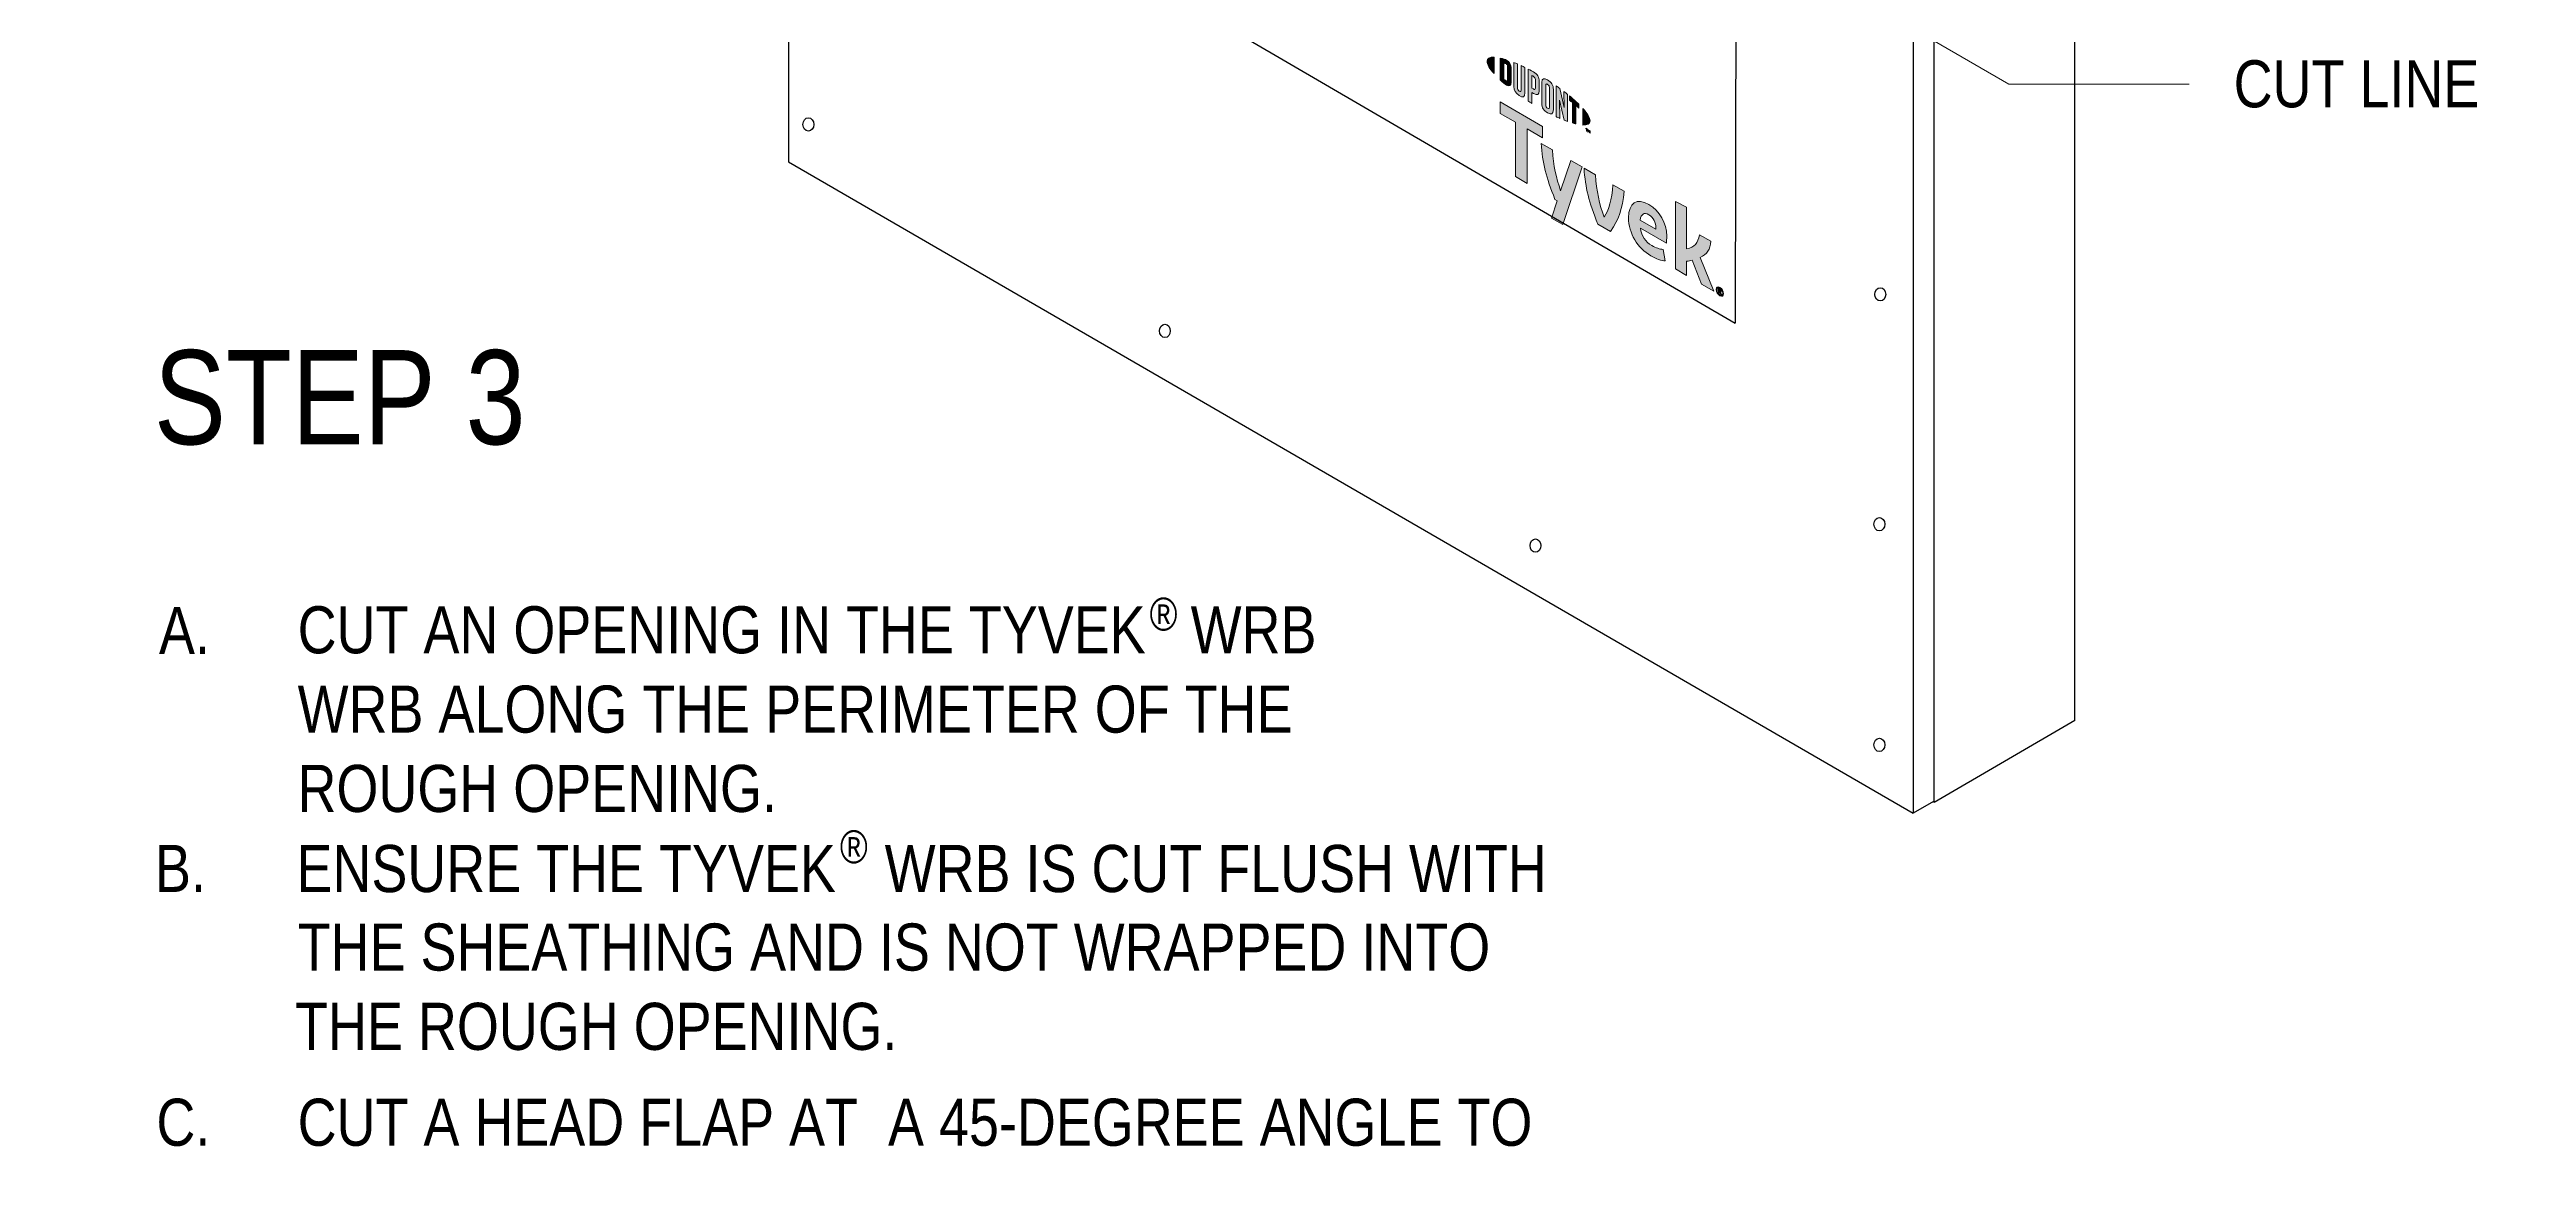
# Model space of a CAD drawing. Extents: x -1392 to 5791, y -3809 to 1722.
# Drawn here: x -36 to 556, y -104 to 162 of the extents above; entities that cross this region are included whole.
import ezdxf

# ---------------------------------------------------------------- set-up
doc = ezdxf.new("R2010")
doc.units = 0
doc.header["$MEASUREMENT"] = 0
for name, color, linetype, lineweight in [('.ATI-TEXT', 7, 'Continuous', 0), ('G-ANNO-TTLB', 7, 'Continuous', 0), ('WALL SCRATCH', 7, 'Continuous', 0), ('X-REF - TRACED', 7, 'Continuous', 0)]:
    doc.layers.add(name, color=color, linetype=linetype, lineweight=lineweight)

# ---------------------------------------------------------------- blocks, each defined once
blk = doc.blocks.new('Block_43')
at = {"layer": '.ATI-TEXT', "true_color": 0x000000, "transparency": 33554687}
h = blk.add_hatch(color=18, dxfattribs=at)
h.dxf.hatch_style = 2
h.paths.add_polyline_path([(328.9, 211.72), (320.1, 218.98), (330.78, 214.97)])
at = {"layer": '.ATI-TEXT', "color": 18, "lineweight": 0, "true_color": 0x000000}
for p, q in [((329.47, 213.12), (432.26, 153.63)), ((432.26, 153.63), (475.32, 153.63))]:
    blk.add_line(p, q, dxfattribs=at)
at = {"layer": '.ATI-TEXT'}
blk.add_lwpolyline([(328.9, 211.72), (320.1, 218.98), (330.78, 214.97), (330.78, 214.97)], close=True, dxfattribs=at)
at = {"layer": '.ATI-TEXT', "insert": (485.96, 147.9), "char_height": 0.2, "attachment_point": 7}
blk.add_mtext('\\C18;\\c0;\\FArial Narrow|b0|i0|c1;\\H11.249999;\\W1.000000;CUT LINE', dxfattribs=at)
blk = doc.blocks.new('Block_751')
at = {"layer": 'X-REF - TRACED', "true_color": 0x848484, "transparency": 33554687}
h = blk.add_hatch(color=252, dxfattribs=at)
h.dxf.hatch_style = 2
edge = h.paths.add_edge_path()
edge.add_spline(control_points=[(307.56, 159.06), (307.56, 158.34), (308.17, 157.31), (309.23, 156.11), (309.23, 156.11), (309.23, 160.05), (309.23, 160.05), (308.17, 160.09), (307.56, 159.77), (307.56, 159.06)], knot_values=[0, 0, 0, 0, 1, 1, 1, 2, 2, 2, 3, 3, 3, 3], degree=3, periodic=0)
h = blk.add_hatch(color=252, dxfattribs=at)
h.dxf.hatch_style = 2
edge = h.paths.add_edge_path()
edge.add_spline(control_points=[(312.44, 154.63), (312.44, 154.32), (312.28, 154.32), (312.09, 154.42), (311.94, 154.51), (311.72, 154.7), (311.53, 154.87), (311.53, 154.87), (311.53, 158.64), (311.53, 158.64), (311.72, 158.59), (311.94, 158.52), (312.09, 158.43), (312.28, 158.32), (312.44, 158.13), (312.44, 157.83), (312.44, 157.83), (312.44, 154.63), (312.44, 154.63)], knot_values=[0, 0, 0, 0, 1, 1, 1, 2, 2, 2, 3, 3, 3, 4, 4, 4, 5, 5, 5, 6, 6, 6, 6], degree=3, periodic=0)
edge = h.paths.add_edge_path()
edge.add_spline(control_points=[(312.21, 159.35), (311.92, 159.52), (311.49, 159.66), (310.71, 159.84), (310.71, 159.84), (310.71, 154.61), (310.71, 154.61), (311.39, 153.98), (311.92, 153.54), (312.21, 153.37), (312.9, 152.97), (313.29, 153.23), (313.29, 154), (313.29, 154), (313.29, 157.47), (313.29, 157.47), (313.29, 158.24), (312.9, 158.95), (312.21, 159.35)], knot_values=[0, 0, 0, 0, 1, 1, 1, 2, 2, 2, 3, 3, 3, 4, 4, 4, 5, 5, 5, 6, 6, 6, 6], degree=3, periodic=0)
h = blk.add_hatch(color=252, dxfattribs=at)
h.dxf.hatch_style = 2
edge = h.paths.add_edge_path()
edge.add_spline(control_points=[(315.68, 152.14), (315.68, 151.84), (315.59, 151.7), (315.26, 151.94), (314.94, 152.17), (314.85, 152.38), (314.85, 152.73), (314.85, 152.73), (314.85, 158.42), (314.85, 158.42), (314.64, 158.52), (314.16, 158.72), (313.95, 158.8), (313.95, 158.8), (313.95, 153.05), (313.95, 153.05), (313.95, 152.13), (314.34, 151.55), (315.26, 150.9), (316.1, 150.3), (316.62, 150.49), (316.62, 151.51), (316.62, 151.51), (316.62, 157.59), (316.62, 157.59), (316.44, 157.68), (315.87, 157.95), (315.68, 158.04), (315.68, 158.04), (315.68, 152.14), (315.68, 152.14)], knot_values=[0, 0, 0, 0, 1, 1, 1, 2, 2, 2, 3, 3, 3, 4, 4, 4, 5, 5, 5, 6, 6, 6, 7, 7, 7, 8, 8, 8, 9, 9, 9, 10, 10, 10, 10], degree=3, periodic=0)
h = blk.add_hatch(color=252, dxfattribs=at)
h.dxf.hatch_style = 2
edge = h.paths.add_edge_path()
edge.add_spline(control_points=[(319.1, 152.67), (319.1, 152.34), (319, 152.23), (318.62, 152.45), (318.62, 152.45), (318.29, 152.64), (318.29, 152.64), (318.29, 152.64), (318.29, 155.66), (318.29, 155.66), (318.44, 155.58), (318.51, 155.54), (318.6, 155.49), (319.01, 155.25), (319.1, 155.02), (319.1, 154.68), (319.1, 154.68), (319.1, 152.67), (319.1, 152.67)], knot_values=[0, 0, 0, 0, 1, 1, 1, 2, 2, 2, 3, 3, 3, 4, 4, 4, 5, 5, 5, 6, 6, 6, 6], degree=3, periodic=0)
edge = h.paths.add_edge_path()
edge.add_spline(control_points=[(318.66, 156.52), (318.49, 156.62), (317.9, 156.94), (317.35, 157.22), (317.35, 157.22), (317.35, 149.56), (317.35, 149.56), (317.54, 149.44), (318.03, 149.13), (318.29, 148.97), (318.29, 148.97), (318.29, 151.57), (318.29, 151.57), (318.29, 151.57), (318.66, 151.36), (318.66, 151.36), (319.64, 150.8), (320.05, 151.07), (320.05, 152.04), (320.05, 152.04), (320.05, 154.29), (320.05, 154.29), (320.05, 155.25), (319.59, 155.99), (318.66, 156.52)], knot_values=[0, 0, 0, 0, 1, 1, 1, 2, 2, 2, 3, 3, 3, 4, 4, 4, 5, 5, 5, 6, 6, 6, 7, 7, 7, 8, 8, 8, 8], degree=3, periodic=0)
h = blk.add_hatch(color=252, dxfattribs=at)
h.dxf.hatch_style = 2
edge = h.paths.add_edge_path()
edge.add_spline(control_points=[(322.45, 148.06), (322.45, 147.76), (322.36, 147.65), (322.03, 147.83), (321.69, 148.02), (321.6, 148.24), (321.6, 148.55), (321.6, 148.55), (321.6, 153.32), (321.6, 153.32), (321.6, 153.64), (321.69, 153.76), (322.03, 153.55), (322.36, 153.35), (322.45, 153.13), (322.45, 152.83), (322.45, 152.83), (322.45, 148.06), (322.45, 148.06)], knot_values=[0, 0, 0, 0, 1, 1, 1, 2, 2, 2, 3, 3, 3, 4, 4, 4, 5, 5, 5, 6, 6, 6, 6], degree=3, periodic=0)
edge = h.paths.add_edge_path()
edge.add_spline(control_points=[(322.03, 154.62), (321.16, 155.17), (320.64, 155.03), (320.64, 154.02), (320.64, 154.02), (320.64, 149.01), (320.64, 149.01), (320.64, 147.95), (321.11, 147.24), (322.03, 146.76), (322.93, 146.28), (323.4, 146.4), (323.4, 147.53), (323.4, 147.53), (323.4, 152.31), (323.4, 152.31), (323.4, 153.39), (322.97, 154.02), (322.03, 154.62)], knot_values=[0, 0, 0, 0, 1, 1, 1, 2, 2, 2, 3, 3, 3, 4, 4, 4, 5, 5, 5, 6, 6, 6, 6], degree=3, periodic=0)
h = blk.add_hatch(color=252, dxfattribs=at)
h.dxf.hatch_style = 2
edge = h.paths.add_edge_path()
edge.add_spline(control_points=[(326, 148.06), (326, 148.06), (324.96, 152.55), (324.96, 152.55), (324.68, 152.76), (324.34, 153), (324.07, 153.18), (324.07, 153.18), (324.07, 145.84), (324.07, 145.84), (324.26, 145.75), (324.73, 145.54), (324.98, 145.43), (324.98, 145.43), (324.9, 149.8), (324.9, 149.8), (324.9, 149.8), (326, 145.01), (326, 145.01), (326.24, 144.92), (326.58, 144.79), (326.8, 144.71), (326.8, 144.71), (326.8, 151.16), (326.8, 151.16), (326.57, 151.35), (326.14, 151.68), (325.94, 151.83), (325.94, 151.83), (326, 148.06), (326, 148.06)], knot_values=[0, 0, 0, 0, 1, 1, 1, 2, 2, 2, 3, 3, 3, 4, 4, 4, 5, 5, 5, 6, 6, 6, 7, 7, 7, 8, 8, 8, 9, 9, 9, 10, 10, 10, 10], degree=3, periodic=0)
h = blk.add_hatch(color=252, dxfattribs=at)
h.dxf.hatch_style = 2
edge = h.paths.add_edge_path()
edge.add_spline(control_points=[(327.27, 149.76), (327.5, 149.58), (327.73, 149.4), (327.95, 149.21), (327.95, 149.21), (327.95, 144.33), (327.95, 144.33), (328.16, 144.27), (328.54, 144.16), (328.79, 144.1), (328.79, 144.1), (328.79, 148.5), (328.79, 148.5), (329.03, 148.28), (329.26, 148.08), (329.47, 147.89), (329.47, 147.89), (329.47, 148.83), (329.47, 148.83), (328.81, 149.48), (328.1, 150.11), (327.27, 150.79), (327.27, 150.79), (327.27, 149.76), (327.27, 149.76)], knot_values=[0, 0, 0, 0, 1, 1, 1, 2, 2, 2, 3, 3, 3, 4, 4, 4, 5, 5, 5, 6, 6, 6, 7, 7, 7, 8, 8, 8, 8], degree=3, periodic=0)
h = blk.add_hatch(color=252, dxfattribs=at)
h.dxf.hatch_style = 2
edge = h.paths.add_edge_path()
edge.add_spline(control_points=[(332.16, 144.85), (332.16, 144.13), (331.55, 143.81), (330.48, 143.84), (330.48, 143.84), (330.48, 147.79), (330.48, 147.79), (331.55, 146.59), (332.16, 145.57), (332.16, 144.85)], knot_values=[0, 0, 0, 0, 1, 1, 1, 2, 2, 2, 3, 3, 3, 3], degree=3, periodic=0)
h = blk.add_hatch(color=252, dxfattribs=at)
h.dxf.hatch_style = 2
edge = h.paths.add_edge_path()
edge.add_spline(control_points=[(331.66, 142.77), (331.66, 142.77), (331.76, 142.71), (331.76, 142.71), (331.76, 142.71), (331.91, 142.35), (331.91, 142.35), (331.91, 142.35), (332.06, 142.53), (332.06, 142.53), (332.06, 142.53), (332.16, 142.48), (332.16, 142.48), (332.16, 142.48), (332.16, 141.91), (332.16, 141.91), (332.16, 141.91), (332.07, 141.96), (332.07, 141.96), (332.07, 141.96), (332.07, 142.37), (332.07, 142.37), (332.07, 142.37), (331.92, 142.18), (331.92, 142.18), (331.92, 142.18), (331.91, 142.19), (331.91, 142.19), (331.91, 142.19), (331.75, 142.55), (331.75, 142.55), (331.75, 142.55), (331.75, 142.14), (331.75, 142.14), (331.75, 142.14), (331.66, 142.2), (331.66, 142.2), (331.66, 142.2), (331.66, 142.77), (331.66, 142.77)], knot_values=[0, 0, 0, 0, 1, 1, 1, 2, 2, 2, 3, 3, 3, 4, 4, 4, 5, 5, 5, 6, 6, 6, 7, 7, 7, 8, 8, 8, 9, 9, 9, 10, 10, 10, 11, 11, 11, 12, 12, 12, 13, 13, 13, 13], degree=3, periodic=0)
edge = h.paths.add_edge_path()
edge.add_spline(control_points=[(331.31, 142.87), (331.31, 142.87), (331.16, 142.96), (331.16, 142.96), (331.16, 142.96), (331.16, 143.06), (331.16, 143.06), (331.16, 143.06), (331.56, 142.83), (331.56, 142.83), (331.56, 142.83), (331.56, 142.73), (331.56, 142.73), (331.56, 142.73), (331.4, 142.82), (331.4, 142.82), (331.4, 142.82), (331.4, 142.35), (331.4, 142.35), (331.4, 142.35), (331.31, 142.4), (331.31, 142.4), (331.31, 142.4), (331.31, 142.87), (331.31, 142.87)], knot_values=[0, 0, 0, 0, 1, 1, 1, 2, 2, 2, 3, 3, 3, 4, 4, 4, 5, 5, 5, 6, 6, 6, 7, 7, 7, 8, 8, 8, 8], degree=3, periodic=0)
at = {"layer": 'X-REF - TRACED'}
for points, knots in [([(307.56, 159.06), (307.56, 158.34), (308.17, 157.31), (309.23, 156.11), (309.23, 156.11), (309.23, 160.05), (309.23, 160.05), (308.17, 160.09), (307.56, 159.77), (307.56, 159.06)], [0, 0, 0, 0, 1, 1, 1, 2, 2, 2, 3, 3, 3, 3]), ([(312.21, 159.35), (311.92, 159.52), (311.49, 159.66), (310.71, 159.84), (310.71, 159.84), (310.71, 154.61), (310.71, 154.61), (311.39, 153.98), (311.92, 153.54), (312.21, 153.37), (312.9, 152.97), (313.29, 153.23), (313.29, 154), (313.29, 154), (313.29, 157.47), (313.29, 157.47), (313.29, 158.24), (312.9, 158.95), (312.21, 159.35)], [0, 0, 0, 0, 1, 1, 1, 2, 2, 2, 3, 3, 3, 4, 4, 4, 5, 5, 5, 6, 6, 6, 6]), ([(312.44, 154.63), (312.44, 154.32), (312.28, 154.32), (312.09, 154.42), (311.94, 154.51), (311.72, 154.7), (311.53, 154.87), (311.53, 154.87), (311.53, 158.64), (311.53, 158.64), (311.72, 158.59), (311.94, 158.52), (312.09, 158.43), (312.28, 158.32), (312.44, 158.13), (312.44, 157.83), (312.44, 157.83), (312.44, 154.63), (312.44, 154.63)], [0, 0, 0, 0, 1, 1, 1, 2, 2, 2, 3, 3, 3, 4, 4, 4, 5, 5, 5, 6, 6, 6, 6]), ([(315.68, 152.14), (315.68, 151.84), (315.59, 151.7), (315.26, 151.94), (314.94, 152.17), (314.85, 152.38), (314.85, 152.73), (314.85, 152.73), (314.85, 158.42), (314.85, 158.42), (314.64, 158.52), (314.16, 158.72), (313.95, 158.8), (313.95, 158.8), (313.95, 153.05), (313.95, 153.05), (313.95, 152.13), (314.34, 151.55), (315.26, 150.9), (316.1, 150.3), (316.62, 150.49), (316.62, 151.51), (316.62, 151.51), (316.62, 157.59), (316.62, 157.59), (316.44, 157.68), (315.87, 157.95), (315.68, 158.04), (315.68, 158.04), (315.68, 152.14), (315.68, 152.14)], [0, 0, 0, 0, 1, 1, 1, 2, 2, 2, 3, 3, 3, 4, 4, 4, 5, 5, 5, 6, 6, 6, 7, 7, 7, 8, 8, 8, 9, 9, 9, 10, 10, 10, 10]), ([(318.66, 156.52), (318.49, 156.62), (317.9, 156.94), (317.35, 157.22), (317.35, 157.22), (317.35, 149.56), (317.35, 149.56), (317.54, 149.44), (318.03, 149.13), (318.29, 148.97), (318.29, 148.97), (318.29, 151.57), (318.29, 151.57), (318.29, 151.57), (318.66, 151.36), (318.66, 151.36), (319.64, 150.8), (320.05, 151.07), (320.05, 152.04), (320.05, 152.04), (320.05, 154.29), (320.05, 154.29), (320.05, 155.25), (319.59, 155.99), (318.66, 156.52)], [0, 0, 0, 0, 1, 1, 1, 2, 2, 2, 3, 3, 3, 4, 4, 4, 5, 5, 5, 6, 6, 6, 7, 7, 7, 8, 8, 8, 8]), ([(319.1, 152.67), (319.1, 152.34), (319, 152.23), (318.62, 152.45), (318.62, 152.45), (318.29, 152.64), (318.29, 152.64), (318.29, 152.64), (318.29, 155.66), (318.29, 155.66), (318.44, 155.58), (318.51, 155.54), (318.6, 155.49), (319.01, 155.25), (319.1, 155.02), (319.1, 154.68), (319.1, 154.68), (319.1, 152.67), (319.1, 152.67)], [0, 0, 0, 0, 1, 1, 1, 2, 2, 2, 3, 3, 3, 4, 4, 4, 5, 5, 5, 6, 6, 6, 6]), ([(322.03, 154.62), (321.16, 155.17), (320.64, 155.03), (320.64, 154.02), (320.64, 154.02), (320.64, 149.01), (320.64, 149.01), (320.64, 147.95), (321.11, 147.24), (322.03, 146.76), (322.93, 146.28), (323.4, 146.4), (323.4, 147.53), (323.4, 147.53), (323.4, 152.31), (323.4, 152.31), (323.4, 153.39), (322.97, 154.02), (322.03, 154.62)], [0, 0, 0, 0, 1, 1, 1, 2, 2, 2, 3, 3, 3, 4, 4, 4, 5, 5, 5, 6, 6, 6, 6]), ([(322.45, 148.06), (322.45, 147.76), (322.36, 147.65), (322.03, 147.83), (321.69, 148.02), (321.6, 148.24), (321.6, 148.55), (321.6, 148.55), (321.6, 153.32), (321.6, 153.32), (321.6, 153.64), (321.69, 153.76), (322.03, 153.55), (322.36, 153.35), (322.45, 153.13), (322.45, 152.83), (322.45, 152.83), (322.45, 148.06), (322.45, 148.06)], [0, 0, 0, 0, 1, 1, 1, 2, 2, 2, 3, 3, 3, 4, 4, 4, 5, 5, 5, 6, 6, 6, 6]), ([(326, 148.06), (326, 148.06), (324.96, 152.55), (324.96, 152.55), (324.68, 152.76), (324.34, 153), (324.07, 153.18), (324.07, 153.18), (324.07, 145.84), (324.07, 145.84), (324.26, 145.75), (324.73, 145.54), (324.98, 145.43), (324.98, 145.43), (324.9, 149.8), (324.9, 149.8), (324.9, 149.8), (326, 145.01), (326, 145.01), (326.24, 144.92), (326.58, 144.79), (326.8, 144.71), (326.8, 144.71), (326.8, 151.16), (326.8, 151.16), (326.57, 151.35), (326.14, 151.68), (325.94, 151.83), (325.94, 151.83), (326, 148.06), (326, 148.06)], [0, 0, 0, 0, 1, 1, 1, 2, 2, 2, 3, 3, 3, 4, 4, 4, 5, 5, 5, 6, 6, 6, 7, 7, 7, 8, 8, 8, 9, 9, 9, 10, 10, 10, 10]), ([(327.27, 149.76), (327.5, 149.58), (327.73, 149.4), (327.95, 149.21), (327.95, 149.21), (327.95, 144.33), (327.95, 144.33), (328.16, 144.27), (328.54, 144.16), (328.79, 144.1), (328.79, 144.1), (328.79, 148.5), (328.79, 148.5), (329.03, 148.28), (329.26, 148.08), (329.47, 147.89), (329.47, 147.89), (329.47, 148.83), (329.47, 148.83), (328.81, 149.48), (328.1, 150.11), (327.27, 150.79), (327.27, 150.79), (327.27, 149.76), (327.27, 149.76)], [0, 0, 0, 0, 1, 1, 1, 2, 2, 2, 3, 3, 3, 4, 4, 4, 5, 5, 5, 6, 6, 6, 7, 7, 7, 8, 8, 8, 8]), ([(332.16, 144.85), (332.16, 144.13), (331.55, 143.81), (330.48, 143.84), (330.48, 143.84), (330.48, 147.79), (330.48, 147.79), (331.55, 146.59), (332.16, 145.57), (332.16, 144.85)], [0, 0, 0, 0, 1, 1, 1, 2, 2, 2, 3, 3, 3, 3]), ([(331.31, 142.87), (331.31, 142.87), (331.16, 142.96), (331.16, 142.96), (331.16, 142.96), (331.16, 143.06), (331.16, 143.06), (331.16, 143.06), (331.56, 142.83), (331.56, 142.83), (331.56, 142.83), (331.56, 142.73), (331.56, 142.73), (331.56, 142.73), (331.4, 142.82), (331.4, 142.82), (331.4, 142.82), (331.4, 142.35), (331.4, 142.35), (331.4, 142.35), (331.31, 142.4), (331.31, 142.4), (331.31, 142.4), (331.31, 142.87), (331.31, 142.87)], [0, 0, 0, 0, 1, 1, 1, 2, 2, 2, 3, 3, 3, 4, 4, 4, 5, 5, 5, 6, 6, 6, 7, 7, 7, 8, 8, 8, 8]), ([(331.66, 142.77), (331.66, 142.77), (331.76, 142.71), (331.76, 142.71), (331.76, 142.71), (331.91, 142.35), (331.91, 142.35), (331.91, 142.35), (332.06, 142.53), (332.06, 142.53), (332.06, 142.53), (332.16, 142.48), (332.16, 142.48), (332.16, 142.48), (332.16, 141.91), (332.16, 141.91), (332.16, 141.91), (332.07, 141.96), (332.07, 141.96), (332.07, 141.96), (332.07, 142.37), (332.07, 142.37), (332.07, 142.37), (331.92, 142.18), (331.92, 142.18), (331.92, 142.18), (331.91, 142.19), (331.91, 142.19), (331.91, 142.19), (331.75, 142.55), (331.75, 142.55), (331.75, 142.55), (331.75, 142.14), (331.75, 142.14), (331.75, 142.14), (331.66, 142.2), (331.66, 142.2), (331.66, 142.2), (331.66, 142.77), (331.66, 142.77)], [0, 0, 0, 0, 1, 1, 1, 2, 2, 2, 3, 3, 3, 4, 4, 4, 5, 5, 5, 6, 6, 6, 7, 7, 7, 8, 8, 8, 9, 9, 9, 10, 10, 10, 11, 11, 11, 12, 12, 12, 13, 13, 13, 13])]:
    blk.add_open_spline(points, degree=3, knots=knots, dxfattribs=at)
blk = doc.blocks.new('Block_755')
at = {"layer": 'X-REF - TRACED', "true_color": 0x848484, "transparency": 33554687}
h = blk.add_hatch(color=252, dxfattribs=at)
h.dxf.hatch_style = 2
h.paths.add_polyline_path([(320.81, 143.52), (310.71, 149.36), (310.71, 146.61), (314.36, 144.51), (314.36, 131.51), (317.16, 129.89), (317.16, 142.89), (320.81, 140.78)])
h = blk.add_hatch(color=252, dxfattribs=at)
h.dxf.hatch_style = 2
edge = h.paths.add_edge_path()
edge.add_spline(control_points=[(337.6, 129.58), (337.43, 125.84), (336.68, 123.66), (335.52, 121.79), (334.4, 124.97), (333.68, 128), (333.46, 131.97), (333.46, 131.97), (330.74, 133.54), (330.74, 133.54), (331.03, 128.85), (331.91, 125.44), (334.03, 120.15), (334.03, 120.15), (337.03, 118.42), (337.03, 118.42), (339.07, 121.31), (339.92, 123.72), (340.31, 128.02), (340.31, 128.02), (337.6, 129.58), (337.6, 129.58)], knot_values=[0, 0, 0, 0, 1, 1, 1, 2, 2, 2, 3, 3, 3, 4, 4, 4, 5, 5, 5, 6, 6, 6, 7, 7, 7, 7], degree=3, periodic=0)
h = blk.add_hatch(color=252, dxfattribs=at)
h.dxf.hatch_style = 2
edge = h.paths.add_edge_path()
edge.add_spline(control_points=[(344.17, 121.13), (344.17, 121.13), (347.9, 118.98), (347.9, 118.98), (347.9, 118.98), (347.9, 119.25), (347.9, 119.25), (347.9, 120.51), (347.31, 121.77), (346.23, 122.39), (345.09, 123.05), (344.35, 122.56), (344.17, 121.13)], knot_values=[0, 0, 0, 0, 1, 1, 1, 2, 2, 2, 3, 3, 3, 4, 4, 4, 4], degree=3, periodic=0)
edge = h.paths.add_edge_path()
edge.add_spline(control_points=[(350.11, 111.36), (349.25, 111.41), (347.98, 111.83), (346.68, 112.58), (343.52, 114.4), (341.37, 117.94), (341.37, 121.67), (341.37, 125.25), (343.35, 126.53), (346.23, 124.87), (348.8, 123.38), (350.49, 120.32), (350.49, 117.31), (350.49, 116.63), (350.45, 116.07), (350.41, 115.64), (350.41, 115.64), (344.21, 119.22), (344.21, 119.22), (344.47, 117.28), (345.39, 115.93), (346.96, 115.03), (347.92, 114.47), (348.84, 114.19), (349.68, 114.11), (349.68, 114.11), (350.11, 111.36), (350.11, 111.36)], knot_values=[0, 0, 0, 0, 1, 1, 1, 2, 2, 2, 3, 3, 3, 4, 4, 4, 5, 5, 5, 6, 6, 6, 7, 7, 7, 8, 8, 8, 9, 9, 9, 9], degree=3, periodic=0)
h = blk.add_hatch(color=252, dxfattribs=at)
h.dxf.hatch_style = 2
edge = h.paths.add_edge_path()
edge.add_spline(control_points=[(358.51, 112.16), (358.51, 112.16), (361.76, 104.14), (361.76, 104.14), (361.76, 104.14), (358.82, 105.84), (358.82, 105.84), (358.82, 105.84), (356.57, 111.52), (356.57, 111.52), (356.16, 111.43), (355.72, 111.34), (355.25, 111.27), (355.25, 111.27), (355.25, 107.9), (355.25, 107.9), (355.25, 107.9), (352.55, 109.46), (352.55, 109.46), (352.55, 109.46), (352.55, 125.58), (352.55, 125.58), (352.55, 125.58), (355.25, 124.18), (355.25, 124.18), (355.25, 124.18), (355.25, 114.26), (355.25, 114.26), (357.1, 114.57), (358, 115.62), (358.31, 117.62), (358.31, 117.62), (361, 116.07), (361, 116.07), (360.94, 114.17), (360.08, 112.94), (358.51, 112.16)], knot_values=[0, 0, 0, 0, 1, 1, 1, 2, 2, 2, 3, 3, 3, 4, 4, 4, 5, 5, 5, 6, 6, 6, 7, 7, 7, 8, 8, 8, 9, 9, 9, 10, 10, 10, 11, 11, 11, 12, 12, 12, 12], degree=3, periodic=0)
at = {"layer": 'X-REF - TRACED'}
blk.add_lwpolyline([(320.81, 143.52), (310.71, 149.36), (310.71, 146.61), (314.36, 144.51), (314.36, 131.51), (317.16, 129.89), (317.16, 142.89), (320.81, 140.78)], close=True, dxfattribs=at)
for points, knots in [([(337.6, 129.58), (337.43, 125.84), (336.68, 123.66), (335.52, 121.79), (334.4, 124.97), (333.68, 128), (333.46, 131.97), (333.46, 131.97), (330.74, 133.54), (330.74, 133.54), (331.03, 128.85), (331.91, 125.44), (334.03, 120.15), (334.03, 120.15), (337.03, 118.42), (337.03, 118.42), (339.07, 121.31), (339.92, 123.72), (340.31, 128.02), (340.31, 128.02), (337.6, 129.58), (337.6, 129.58)], [0, 0, 0, 0, 1, 1, 1, 2, 2, 2, 3, 3, 3, 4, 4, 4, 5, 5, 5, 6, 6, 6, 7, 7, 7, 7]), ([(350.11, 111.36), (349.25, 111.41), (347.98, 111.83), (346.68, 112.58), (343.52, 114.4), (341.37, 117.94), (341.37, 121.67), (341.37, 125.25), (343.35, 126.53), (346.23, 124.87), (348.8, 123.38), (350.49, 120.32), (350.49, 117.31), (350.49, 116.63), (350.45, 116.07), (350.41, 115.64), (350.41, 115.64), (344.21, 119.22), (344.21, 119.22), (344.47, 117.28), (345.39, 115.93), (346.96, 115.03), (347.92, 114.47), (348.84, 114.19), (349.68, 114.11), (349.68, 114.11), (350.11, 111.36), (350.11, 111.36)], [0, 0, 0, 0, 1, 1, 1, 2, 2, 2, 3, 3, 3, 4, 4, 4, 5, 5, 5, 6, 6, 6, 7, 7, 7, 8, 8, 8, 9, 9, 9, 9]), ([(358.51, 112.16), (358.51, 112.16), (361.76, 104.14), (361.76, 104.14), (361.76, 104.14), (358.82, 105.84), (358.82, 105.84), (358.82, 105.84), (356.57, 111.52), (356.57, 111.52), (356.16, 111.43), (355.72, 111.34), (355.25, 111.27), (355.25, 111.27), (355.25, 107.9), (355.25, 107.9), (355.25, 107.9), (352.55, 109.46), (352.55, 109.46), (352.55, 109.46), (352.55, 125.58), (352.55, 125.58), (352.55, 125.58), (355.25, 124.18), (355.25, 124.18), (355.25, 124.18), (355.25, 114.26), (355.25, 114.26), (357.1, 114.57), (358, 115.62), (358.31, 117.62), (358.31, 117.62), (361, 116.07), (361, 116.07), (360.94, 114.17), (360.08, 112.94), (358.51, 112.16)], [0, 0, 0, 0, 1, 1, 1, 2, 2, 2, 3, 3, 3, 4, 4, 4, 5, 5, 5, 6, 6, 6, 7, 7, 7, 8, 8, 8, 9, 9, 9, 10, 10, 10, 11, 11, 11, 12, 12, 12, 12]), ([(344.17, 121.13), (344.17, 121.13), (347.9, 118.98), (347.9, 118.98), (347.9, 118.98), (347.9, 119.25), (347.9, 119.25), (347.9, 120.51), (347.31, 121.77), (346.23, 122.39), (345.09, 123.05), (344.35, 122.56), (344.17, 121.13)], [0, 0, 0, 0, 1, 1, 1, 2, 2, 2, 3, 3, 3, 4, 4, 4, 4])]:
    blk.add_open_spline(points, degree=3, knots=knots, dxfattribs=at)
blk = doc.blocks.new('Block_754')
at = {"layer": 'X-REF - TRACED', "true_color": 0x848484, "transparency": 33554687}
h = blk.add_hatch(color=252, dxfattribs=at)
h.dxf.hatch_style = 2
edge = h.paths.add_edge_path()
edge.add_spline(control_points=[(327.55, 135.38), (327.55, 135.38), (325.12, 128.14), (325.12, 128.14), (324.09, 131.17), (323.41, 134.1), (323.21, 137.89), (323.21, 137.89), (320.48, 139.46), (320.48, 139.46), (320.78, 134.77), (321.66, 131.36), (323.78, 126.07), (323.78, 126.07), (324.32, 125.76), (324.32, 125.76), (324.32, 125.76), (322.93, 121.62), (322.93, 121.62), (322.93, 121.62), (325.64, 120.05), (325.64, 120.05), (325.64, 120.05), (330.26, 133.82), (330.26, 133.82), (330.26, 133.82), (327.55, 135.38), (327.55, 135.38)], knot_values=[0, 0, 0, 0, 1, 1, 1, 2, 2, 2, 3, 3, 3, 4, 4, 4, 5, 5, 5, 6, 6, 6, 7, 7, 7, 8, 8, 8, 9, 9, 9, 9], degree=3, periodic=0)
at = {"layer": 'X-REF - TRACED'}
blk.add_open_spline([(327.55, 135.38), (327.55, 135.38), (325.12, 128.14), (325.12, 128.14), (324.09, 131.17), (323.41, 134.1), (323.21, 137.89), (323.21, 137.89), (320.48, 139.46), (320.48, 139.46), (320.78, 134.77), (321.66, 131.36), (323.78, 126.07), (323.78, 126.07), (324.32, 125.76), (324.32, 125.76), (324.32, 125.76), (322.93, 121.62), (322.93, 121.62), (322.93, 121.62), (325.64, 120.05), (325.64, 120.05), (325.64, 120.05), (330.26, 133.82), (330.26, 133.82), (330.26, 133.82), (327.55, 135.38), (327.55, 135.38)], degree=3, knots=[0, 0, 0, 0, 1, 1, 1, 2, 2, 2, 3, 3, 3, 4, 4, 4, 5, 5, 5, 6, 6, 6, 7, 7, 7, 8, 8, 8, 9, 9, 9, 9], dxfattribs=at)
blk.add_blockref('Block_755', (0, 0), dxfattribs=at)
blk = doc.blocks.new('Block_756')
at = {"layer": 'X-REF - TRACED', "true_color": 0x848484, "transparency": 33554687}
h = blk.add_hatch(color=252, dxfattribs=at)
h.dxf.hatch_style = 2
edge = h.paths.add_edge_path()
edge.add_spline(control_points=[(363.06, 104.45), (363.06, 104.45), (363.06, 104.16), (363.06, 104.16), (363.06, 104.16), (363.18, 104.09), (363.18, 104.09), (363.28, 104.03), (363.34, 104.03), (363.34, 104.14), (363.34, 104.25), (363.28, 104.32), (363.18, 104.39), (363.18, 104.39), (363.06, 104.45), (363.06, 104.45)], knot_values=[0, 0, 0, 0, 1, 1, 1, 2, 2, 2, 3, 3, 3, 4, 4, 4, 5, 5, 5, 5], degree=3, periodic=0)
edge = h.paths.add_edge_path()
edge.add_spline(control_points=[(362.87, 104.75), (362.87, 104.75), (363.18, 104.57), (363.18, 104.57), (363.41, 104.44), (363.53, 104.24), (363.53, 104.03), (363.53, 103.89), (363.47, 103.82), (363.36, 103.84), (363.41, 103.67), (363.49, 103.51), (363.59, 103.32), (363.59, 103.32), (363.36, 103.45), (363.36, 103.45), (363.28, 103.62), (363.22, 103.76), (363.16, 103.91), (363.16, 103.91), (363.06, 103.97), (363.06, 103.97), (363.06, 103.97), (363.06, 103.62), (363.06, 103.62), (363.06, 103.62), (362.87, 103.73), (362.87, 103.73), (362.87, 103.73), (362.87, 104.75), (362.87, 104.75)], knot_values=[0, 0, 0, 0, 1, 1, 1, 2, 2, 2, 3, 3, 3, 4, 4, 4, 5, 5, 5, 6, 6, 6, 7, 7, 7, 8, 8, 8, 9, 9, 9, 10, 10, 10, 10], degree=3, periodic=0)
edge = h.paths.add_edge_path()
edge.add_spline(control_points=[(363.19, 104.83), (362.76, 105.07), (362.52, 104.93), (362.52, 104.43), (362.52, 103.91), (362.76, 103.5), (363.19, 103.25), (363.61, 103), (363.86, 103.14), (363.86, 103.65), (363.86, 104.16), (363.61, 104.58), (363.19, 104.83)], knot_values=[0, 0, 0, 0, 1, 1, 1, 2, 2, 2, 3, 3, 3, 4, 4, 4, 4], degree=3, periodic=0)
edge = h.paths.add_edge_path()
edge.add_spline(control_points=[(363.19, 105.03), (363.71, 104.73), (364.06, 104.14), (364.06, 103.53), (364.06, 102.93), (363.71, 102.75), (363.19, 103.05), (362.65, 103.36), (362.31, 103.94), (362.31, 104.54), (362.31, 105.15), (362.66, 105.34), (363.19, 105.03)], knot_values=[0, 0, 0, 0, 1, 1, 1, 2, 2, 2, 3, 3, 3, 4, 4, 4, 4], degree=3, periodic=0)
at = {"layer": 'X-REF - TRACED'}
for points, knots in [([(363.19, 105.03), (363.71, 104.73), (364.06, 104.14), (364.06, 103.53), (364.06, 102.93), (363.71, 102.75), (363.19, 103.05), (362.65, 103.36), (362.31, 103.94), (362.31, 104.54), (362.31, 105.15), (362.66, 105.34), (363.19, 105.03)], [0, 0, 0, 0, 1, 1, 1, 2, 2, 2, 3, 3, 3, 4, 4, 4, 4]), ([(363.19, 104.83), (362.76, 105.07), (362.52, 104.93), (362.52, 104.43), (362.52, 103.91), (362.76, 103.5), (363.19, 103.25), (363.61, 103), (363.86, 103.14), (363.86, 103.65), (363.86, 104.16), (363.61, 104.58), (363.19, 104.83)], [0, 0, 0, 0, 1, 1, 1, 2, 2, 2, 3, 3, 3, 4, 4, 4, 4]), ([(362.87, 104.75), (362.87, 104.75), (363.18, 104.57), (363.18, 104.57), (363.41, 104.44), (363.53, 104.24), (363.53, 104.03), (363.53, 103.89), (363.47, 103.82), (363.36, 103.84), (363.41, 103.67), (363.49, 103.51), (363.59, 103.32), (363.59, 103.32), (363.36, 103.45), (363.36, 103.45), (363.28, 103.62), (363.22, 103.76), (363.16, 103.91), (363.16, 103.91), (363.06, 103.97), (363.06, 103.97), (363.06, 103.97), (363.06, 103.62), (363.06, 103.62), (363.06, 103.62), (362.87, 103.73), (362.87, 103.73), (362.87, 103.73), (362.87, 104.75), (362.87, 104.75)], [0, 0, 0, 0, 1, 1, 1, 2, 2, 2, 3, 3, 3, 4, 4, 4, 5, 5, 5, 6, 6, 6, 7, 7, 7, 8, 8, 8, 9, 9, 9, 10, 10, 10, 10]), ([(363.06, 104.45), (363.06, 104.45), (363.06, 104.16), (363.06, 104.16), (363.06, 104.16), (363.18, 104.09), (363.18, 104.09), (363.28, 104.03), (363.34, 104.03), (363.34, 104.14), (363.34, 104.25), (363.28, 104.32), (363.18, 104.39), (363.18, 104.39), (363.06, 104.45), (363.06, 104.45)], [0, 0, 0, 0, 1, 1, 1, 2, 2, 2, 3, 3, 3, 4, 4, 4, 5, 5, 5, 5])]:
    blk.add_open_spline(points, degree=3, knots=knots, dxfattribs=at)
blk = doc.blocks.new('Block_753')
at = {"layer": 'X-REF - TRACED'}
for name in ['Block_754', 'Block_756']:
    blk.add_blockref(name, (0, 0), dxfattribs=at)
blk = doc.blocks.new('Block_752')
at = {"layer": 'X-REF - TRACED'}
blk.add_blockref('Block_753', (0, 0), dxfattribs=at)
blk = doc.blocks.new('Block_750')
at = {"layer": 'X-REF - TRACED'}
for name in ['Block_751', 'Block_752']:
    blk.add_blockref(name, (0, 0), dxfattribs=at)

msp = doc.modelspace()

# ---------------------------------------------------------------- hatches: boundary and pattern name
at = {"layer": 'G-ANNO-TTLB', "true_color": 0xff00ff, "transparency": 33554687}
h = msp.add_hatch(color=6, dxfattribs=at)
edge = h.paths.add_edge_path()
edge.add_spline(control_points=[(1773.02, -796.5), (1773.02, -796.5), (-1156.5, -796.5), (-1156.5, -796.5), (-1156.5, -796.5), (-1156.5, 1660.5), (-1156.5, 1660.5), (-1156.5, 1660.5), (1773.02, 1660.5), (1773.02, 1660.5), (1773.02, 1660.5), (1773.02, -796.5), (1773.02, -796.5)], knot_values=[0, 0, 0, 0, 1, 1, 1, 2, 2, 2, 3, 3, 3, 4, 4, 4, 4], degree=3, periodic=0)
edge = h.paths.add_edge_path()
edge.add_spline(control_points=[(-1147.5, 1651.5), (-1147.5, 1651.5), (-1147.5, -787.5), (-1147.5, -787.5), (-1147.5, -787.5), (1764.02, -787.5), (1764.02, -787.5), (1764.02, -787.5), (1764.02, 1651.5), (1764.02, 1651.5), (1764.02, 1651.5), (-1147.5, 1651.5), (-1147.5, 1651.5)], knot_values=[0, 0, 0, 0, 1, 1, 1, 2, 2, 2, 3, 3, 3, 4, 4, 4, 4], degree=3, periodic=0)
edge.add_line((-1147.5, 1651.5), (-1147.5, 1651.5))

# ---------------------------------------------------------------- linework, layer by layer
at = {"layer": 'G-ANNO-TTLB'}
for points in [[(1773.02, -796.5), (1773.02, -796.5), (-1156.5, -796.5), (-1156.5, -796.5), (-1156.5, -796.5), (-1156.5, 1660.5), (-1156.5, 1660.5), (-1156.5, 1660.5), (1773.02, 1660.5), (1773.02, 1660.5), (1773.02, 1660.5), (1773.02, -796.5), (1773.02, -796.5)], [(-1147.5, 1651.5), (-1147.5, 1651.5), (-1147.5, -787.5), (-1147.5, -787.5), (-1147.5, -787.5), (1764.02, -787.5), (1764.02, -787.5), (1764.02, -787.5), (1764.02, 1651.5), (1764.02, 1651.5), (1764.02, 1651.5), (-1147.5, 1651.5), (-1147.5, 1651.5)]]:
    msp.add_open_spline(points, degree=3, knots=[0, 0, 0, 0, 1, 1, 1, 2, 2, 2, 3, 3, 3, 4, 4, 4, 4], dxfattribs=at)
at = {"layer": 'WALL SCRATCH', "color": 2, "lineweight": 25, "true_color": 0xffff00}
for p, q in [((140.62, 557.28), (140.62, 135.04)), ((409.41, 403.8), (409.41, -20.57)), ((414.37, -18.04), (414.37, 406.33)), ((140.62, 135.04), (409.41, -20.57)), ((140.62, 135.04), (409.41, -20.56)), ((414.22, -17.78), (409.41, -20.57))]:
    msp.add_line(p, q, dxfattribs=at)
at = {"layer": 'WALL SCRATCH', "color": 33, "lineweight": 25, "true_color": 0xcc9966}
for q in [(447.98, 425.89), (414.37, -18.04)]:
    msp.add_line((447.98, 1.53), q, dxfattribs=at)
at = {"layer": 'WALL SCRATCH', "color": 18, "lineweight": 25, "true_color": 0x000000}
for p in [(367.57, 372.23), (197.53, 195.2)]:
    msp.add_line(p, (366.81, 96.46), dxfattribs=at)
at = {"layer": 'WALL SCRATCH', "color": 252, "lineweight": 25, "true_color": 0x848484}
for points in [[(309.4, 136.37)], [(309.44, 136.37)], [(402.13, 84.23)]]:
    msp.add_lwpolyline(points, dxfattribs=at)
for centre in [(145.39, 143.98), (401.52, 103.38), (230.58, 94.63), (401.3, 48.45), (319.12, 43.33), (401.3, -4.28)]:
    msp.add_ellipse(centre, major_axis=(0, 1.59), ratio=0.812499, dxfattribs=at)

# ---------------------------------------------------------------- block references
at = {"layer": '.ATI-TEXT'}
msp.add_blockref('Block_43', (0, 0), dxfattribs=at)
at = {"layer": 'X-REF - TRACED'}
msp.add_blockref('Block_750', (0, 0), dxfattribs=at)

# ---------------------------------------------------------------- texts
at = {"layer": '.ATI-TEXT', "char_height": 0.2, "attachment_point": 7}
for s, insert in [('\\C18;\\c0;\\FArial Narrow|b0|i0|c1;\\H22.499999;\\W1.000000;STEP 3 ', (-10.99, 67.23)), ('\\C18;\\c0;\\FArial Narrow|b0|i0|c1;\\H7.874999;\\W1.000000;®', (226.93, 22.93)), ('\\C18;\\c0;\\FArial Narrow|b0|i0|c1;\\H11.251642;\\W1.000000;A.', (-9.79, 17.44)), ('\\C18;\\c0;\\FArial Narrow|b0|i0|c1;\\H11.251642;\\W1.000000;CUT AN OPENING IN THE TYVEK   WRB', (23.35, 17.44)), ('\\C18;\\c0;\\FArial Narrow|b0|i0|c1;\\H11.251642;\\W1.000000;WRB ALONG THE PERIMETER OF THE', (23.35, -1.51)), ('\\C18;\\c0;\\FArial Narrow|b0|i0|c1;\\H11.251642;\\W1.000000;ROUGH OPENING.', (23.31, -20.47)), ('\\C18;\\c0;\\FArial Narrow|b0|i0|c1;\\H11.251642;\\W1.000000;B.', (-10.74, -39.42)), ('\\C18;\\c0;\\FArial Narrow|b0|i0|c1;\\H11.251642;\\W1.000000;ENSURE THE TYVEK', (23.07, -39.61)), ('\\C18;\\c0;\\FArial Narrow|b0|i0|c1;\\H7.876153;\\W1.000000;®', (152.93, -32.67)), ('\\C18;\\c0;\\FArial Narrow|b0|i0|c1;\\H11.251642;\\W1.000000; WRB IS CUT FLUSH WITH', (160.04, -39.61)), ('\\C18;\\c0;\\FArial Narrow|b0|i0|c1;\\H11.251642;\\W1.000000;THE SHEATHING AND IS NOT WRAPPED INTO', (23.35, -58.37)), ('\\C18;\\c0;\\FArial Narrow|b0|i0|c1;\\H11.251642;\\W1.000000;THE ROUGH OPENING.', (22.74, -77.32)), ('\\C18;\\c0;\\FArial Narrow|b0|i0|c1;\\H11.251642;\\W1.000000;C.', (-10.4, -100.23)), ('\\C18;\\c0;\\FArial Narrow|b0|i0|c1;\\H11.251642;\\W1.000000;CUT A HEAD FLAP AT  A 45-DEGREE ANGLE TO ', (23.35, -100.23))]:
    msp.add_mtext(s, dxfattribs=dict(at, insert=insert))

doc.saveas('drawing.dxf')
